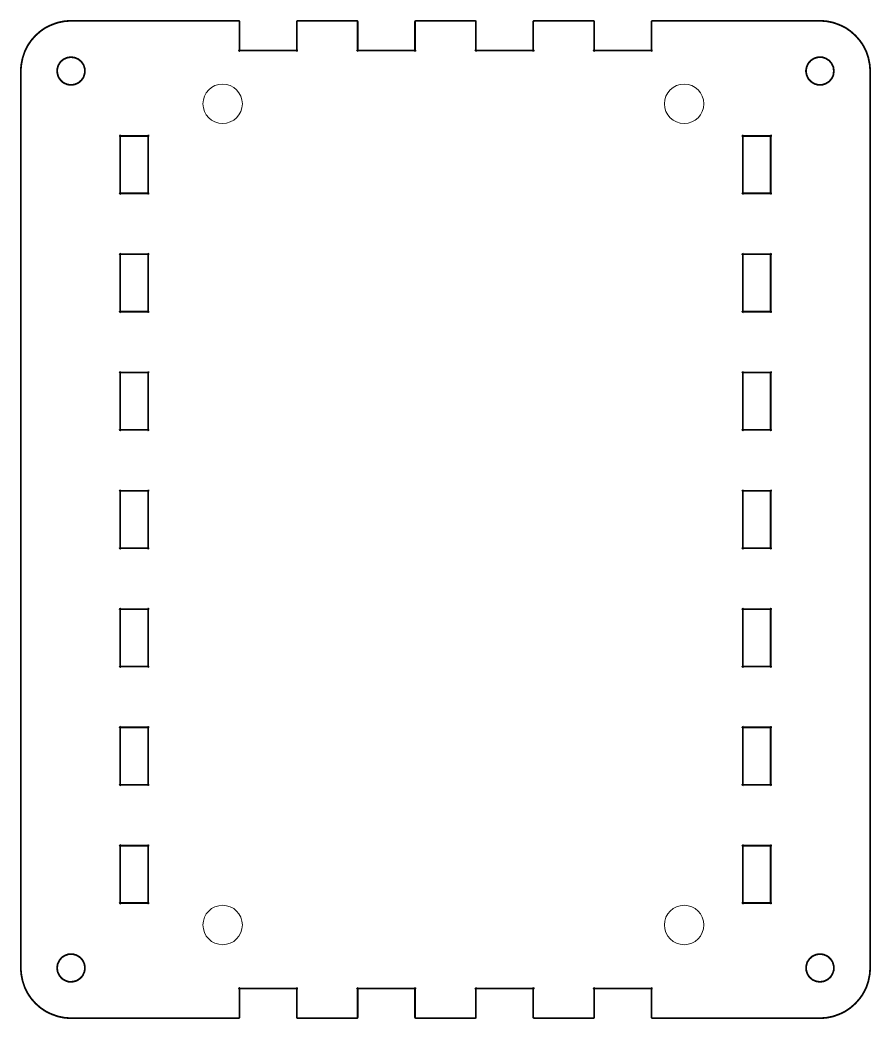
# Model space of a CAD drawing. Header units: millimetres. Extents: x 0 to 610, y 0 to 457.
# Drawn here: x 158 to 244.3, y 134.2 to 235.5 of the extents above; entities that cross this region are included whole.
import ezdxf

# ---------------------------------------------------------------- set-up
doc = ezdxf.new("R2010")
doc.units = ezdxf.units.MM
doc.header["$LTSCALE"] = 0.05
doc.layers.add('CUT', color=1, linetype='Continuous', lineweight=0)

# ---------------------------------------------------------------- blocks, each defined once
blk = doc.blocks.new('*U5')
at = {"layer": 'CUT'}
blk.add_circle((0, 0), 2, dxfattribs=at)
blk = doc.blocks.new('*U6')
at = {"layer": 'CUT', "color": 0, "linetype": 'ByBlock', "lineweight": -2, "transparency": 16777216}
for p in [(0, 83.32), (46.83, 83.32), (0, 0), (46.83, 0)]:
    blk.add_blockref('*U5', p, dxfattribs=at)

msp = doc.modelspace()

# ---------------------------------------------------------------- linework, layer by layer
at = {"layer": 'CUT'}
for points in [[(163.15, 134.26, 0.18, 0.18, 0), (171.15, 134.26, 0.18, 0.18, 0), (180.15, 134.26, 0.18, 0.18, 0), (180.17, 134.26, 0.18, 0.18, 0), (180.22, 134.29, 0.18, 0.18, 0), (180.24, 134.33, 0.18, 0.18, 0), (180.24, 134.35, 0.18, 0.18, 0), (180.24, 137.26, 0.18, 0.18, 0), (180.24, 137.27, 0.18, 0.18, 0), (180.23, 137.3, 0.18, 0.18, 0), (180.21, 137.29, 0.18, 0.18, 0), (180.2, 137.27, 0.18, 0.18, 0), (180.23, 137.26, 0.18, 0.18, 0), (180.24, 137.26, 0.18, 0.18, 0), (186.06, 137.26, 0.18, 0.18, 0), (186.07, 137.26, 0.18, 0.18, 0), (186.1, 137.27, 0.18, 0.18, 0), (186.1, 137.29, 0.18, 0.18, 0), (186.08, 137.3, 0.18, 0.18, 0), (186.06, 137.27, 0.18, 0.18, 0), (186.06, 137.26, 0.18, 0.18, 0), (186.06, 134.35, 0.18, 0.18, 0), (186.06, 134.33, 0.18, 0.18, 0), (186.09, 134.29, 0.18, 0.18, 0), (186.14, 134.26, 0.18, 0.18, 0), (186.15, 134.26, 0.18, 0.18, 0), (192.15, 134.26, 0.18, 0.18, 0), (192.17, 134.26, 0.18, 0.18, 0), (192.22, 134.29, 0.18, 0.18, 0), (192.24, 134.33, 0.18, 0.18, 0), (192.24, 134.35, 0.18, 0.18, 0), (192.24, 137.26, 0.18, 0.18, 0), (192.24, 137.27, 0.18, 0.18, 0), (192.23, 137.3, 0.18, 0.18, 0), (192.21, 137.29, 0.18, 0.18, 0), (192.2, 137.27, 0.18, 0.18, 0), (192.23, 137.26, 0.18, 0.18, 0), (192.24, 137.26, 0.18, 0.18, 0), (198.06, 137.26, 0.18, 0.18, 0), (198.07, 137.26, 0.18, 0.18, 0), (198.1, 137.27, 0.18, 0.18, 0), (198.1, 137.29, 0.18, 0.18, 0), (198.07, 137.3, 0.18, 0.18, 0), (198.06, 137.27, 0.18, 0.18, 0), (198.06, 137.26, 0.18, 0.18, 0), (198.06, 134.35, 0.18, 0.18, 0), (198.06, 134.33, 0.18, 0.18, 0), (198.09, 134.29, 0.18, 0.18, 0), (198.14, 134.26, 0.18, 0.18, 0), (198.15, 134.26, 0.18, 0.18, 0), (204.15, 134.26, 0.18, 0.18, 0), (204.17, 134.26, 0.18, 0.18, 0), (204.22, 134.29, 0.18, 0.18, 0), (204.24, 134.33, 0.18, 0.18, 0), (204.24, 134.35, 0.18, 0.18, 0), (204.24, 137.26, 0.18, 0.18, 0), (204.24, 137.27, 0.18, 0.18, 0), (204.23, 137.3, 0.18, 0.18, 0), (204.21, 137.29, 0.18, 0.18, 0), (204.2, 137.27, 0.18, 0.18, 0), (204.23, 137.26, 0.18, 0.18, 0), (204.24, 137.26, 0.18, 0.18, 0), (210.06, 137.26, 0.18, 0.18, 0), (210.07, 137.26, 0.18, 0.18, 0), (210.1, 137.27, 0.18, 0.18, 0), (210.1, 137.29, 0.18, 0.18, 0), (210.07, 137.3, 0.18, 0.18, 0), (210.06, 137.27, 0.18, 0.18, 0), (210.06, 137.26, 0.18, 0.18, 0), (210.06, 134.35, 0.18, 0.18, 0), (210.06, 134.33, 0.18, 0.18, 0), (210.09, 134.29, 0.18, 0.18, 0), (210.14, 134.26, 0.18, 0.18, 0), (210.15, 134.26, 0.18, 0.18, 0), (216.15, 134.26, 0.18, 0.18, 0), (216.17, 134.26, 0.18, 0.18, 0), (216.22, 134.29, 0.18, 0.18, 0), (216.24, 134.33, 0.18, 0.18, 0), (216.24, 134.35, 0.18, 0.18, 0), (216.24, 137.26, 0.18, 0.18, 0), (216.24, 137.27, 0.18, 0.18, 0), (216.23, 137.3, 0.18, 0.18, 0), (216.21, 137.29, 0.18, 0.18, 0), (216.2, 137.27, 0.18, 0.18, 0), (216.23, 137.26, 0.18, 0.18, 0), (216.24, 137.26, 0.18, 0.18, 0), (222.06, 137.26, 0.18, 0.18, 0), (222.07, 137.26, 0.18, 0.18, 0), (222.1, 137.27, 0.18, 0.18, 0), (222.1, 137.29, 0.18, 0.18, 0), (222.08, 137.3, 0.18, 0.18, 0), (222.06, 137.27, 0.18, 0.18, 0), (222.06, 137.26, 0.18, 0.18, 0), (222.06, 134.35, 0.18, 0.18, 0), (222.06, 134.33, 0.18, 0.18, 0), (222.09, 134.29, 0.18, 0.18, 0), (222.14, 134.26, 0.18, 0.18, 0), (222.15, 134.26, 0.18, 0.18, 0), (231.15, 134.26, 0.18, 0.18, 0), (239.15, 134.26, 0.18, 0.18, 0), (239.32, 134.26, 0.18, 0.18, 0), (239.82, 134.3, 0.18, 0.18, 0), (240.47, 134.43, 0.18, 0.18, 0), (241.1, 134.65, 0.18, 0.18, 0), (241.55, 134.86, 0.18, 0.18, 0), (241.7, 134.94, 0.18, 0.18, 0), (241.84, 135.03, 0.18, 0.18, 0), (242.25, 135.31, 0.18, 0.18, 0), (242.75, 135.75, 0.18, 0.18, 0), (243.19, 136.25, 0.18, 0.18, 0), (243.48, 136.66, 0.18, 0.18, 0), (243.56, 136.81, 0.18, 0.18, 0), (243.64, 136.95, 0.18, 0.18, 0), (243.86, 137.4, 0.18, 0.18, 0), (244.07, 138.03, 0.18, 0.18, 0), (244.2, 138.69, 0.18, 0.18, 0), (244.24, 139.19, 0.18, 0.18, 0), (244.24, 139.35, 0.18, 0.18, 0), (244.24, 230.35, 0.18, 0.18, 0), (244.24, 230.52, 0.18, 0.18, 0), (244.2, 231.02, 0.18, 0.18, 0), (244.07, 231.67, 0.18, 0.18, 0), (243.86, 232.3, 0.18, 0.18, 0), (243.64, 232.75, 0.18, 0.18, 0), (243.56, 232.9, 0.18, 0.18, 0), (243.48, 233.04, 0.18, 0.18, 0), (243.19, 233.45, 0.18, 0.18, 0), (242.75, 233.95, 0.18, 0.18, 0), (242.25, 234.39, 0.18, 0.18, 0), (241.84, 234.68, 0.18, 0.18, 0), (241.7, 234.76, 0.18, 0.18, 0), (241.55, 234.84, 0.18, 0.18, 0), (241.1, 235.05, 0.18, 0.18, 0), (240.47, 235.27, 0.18, 0.18, 0), (239.82, 235.4, 0.18, 0.18, 0), (239.32, 235.44, 0.18, 0.18, 0), (239.15, 235.44, 0.18, 0.18, 0), (231.15, 235.44, 0.18, 0.18, 0), (222.15, 235.44, 0.18, 0.18, 0), (222.14, 235.44, 0.18, 0.18, 0), (222.09, 235.41, 0.18, 0.18, 0), (222.06, 235.37, 0.18, 0.18, 0), (222.06, 235.35, 0.18, 0.18, 0), (222.06, 232.44, 0.18, 0.18, 0), (222.06, 232.43, 0.18, 0.18, 0), (222.08, 232.4, 0.18, 0.18, 0), (222.1, 232.41, 0.18, 0.18, 0), (222.1, 232.43, 0.18, 0.18, 0), (222.07, 232.44, 0.18, 0.18, 0), (222.06, 232.44, 0.18, 0.18, 0), (216.24, 232.44, 0.18, 0.18, 0), (216.23, 232.44, 0.18, 0.18, 0), (216.2, 232.43, 0.18, 0.18, 0), (216.21, 232.41, 0.18, 0.18, 0), (216.23, 232.4, 0.18, 0.18, 0), (216.24, 232.43, 0.18, 0.18, 0), (216.24, 232.44, 0.18, 0.18, 0), (216.24, 235.35, 0.18, 0.18, 0), (216.24, 235.37, 0.18, 0.18, 0), (216.22, 235.41, 0.18, 0.18, 0), (216.17, 235.44, 0.18, 0.18, 0), (216.15, 235.44, 0.18, 0.18, 0), (210.15, 235.44, 0.18, 0.18, 0), (210.14, 235.44, 0.18, 0.18, 0), (210.09, 235.41, 0.18, 0.18, 0), (210.06, 235.37, 0.18, 0.18, 0), (210.06, 235.35, 0.18, 0.18, 0), (210.06, 232.44, 0.18, 0.18, 0), (210.06, 232.43, 0.18, 0.18, 0), (210.07, 232.4, 0.18, 0.18, 0), (210.1, 232.41, 0.18, 0.18, 0), (210.1, 232.43, 0.18, 0.18, 0), (210.07, 232.44, 0.18, 0.18, 0), (210.06, 232.44, 0.18, 0.18, 0), (204.24, 232.44, 0.18, 0.18, 0), (204.23, 232.44, 0.18, 0.18, 0), (204.2, 232.43, 0.18, 0.18, 0), (204.21, 232.41, 0.18, 0.18, 0), (204.23, 232.4, 0.18, 0.18, 0), (204.24, 232.43, 0.18, 0.18, 0), (204.24, 232.44, 0.18, 0.18, 0), (204.24, 235.35, 0.18, 0.18, 0), (204.24, 235.37, 0.18, 0.18, 0), (204.22, 235.41, 0.18, 0.18, 0), (204.17, 235.44, 0.18, 0.18, 0), (204.15, 235.44, 0.18, 0.18, 0), (198.15, 235.44, 0.18, 0.18, 0), (198.14, 235.44, 0.18, 0.18, 0), (198.09, 235.41, 0.18, 0.18, 0), (198.06, 235.37, 0.18, 0.18, 0), (198.06, 235.35, 0.18, 0.18, 0), (198.06, 232.44, 0.18, 0.18, 0), (198.06, 232.43, 0.18, 0.18, 0), (198.07, 232.4, 0.18, 0.18, 0), (198.1, 232.41, 0.18, 0.18, 0), (198.1, 232.43, 0.18, 0.18, 0), (198.07, 232.44, 0.18, 0.18, 0), (198.06, 232.44, 0.18, 0.18, 0), (192.24, 232.44, 0.18, 0.18, 0), (192.23, 232.44, 0.18, 0.18, 0), (192.2, 232.43, 0.18, 0.18, 0), (192.21, 232.41, 0.18, 0.18, 0), (192.23, 232.4, 0.18, 0.18, 0), (192.24, 232.43, 0.18, 0.18, 0), (192.24, 232.44, 0.18, 0.18, 0), (192.24, 235.35, 0.18, 0.18, 0), (192.24, 235.37, 0.18, 0.18, 0), (192.22, 235.41, 0.18, 0.18, 0), (192.17, 235.44, 0.18, 0.18, 0), (192.15, 235.44, 0.18, 0.18, 0), (186.15, 235.44, 0.18, 0.18, 0), (186.14, 235.44, 0.18, 0.18, 0), (186.09, 235.41, 0.18, 0.18, 0), (186.06, 235.37, 0.18, 0.18, 0), (186.06, 235.35, 0.18, 0.18, 0), (186.06, 232.44, 0.18, 0.18, 0), (186.06, 232.43, 0.18, 0.18, 0), (186.08, 232.4, 0.18, 0.18, 0), (186.1, 232.41, 0.18, 0.18, 0), (186.1, 232.43, 0.18, 0.18, 0), (186.07, 232.44, 0.18, 0.18, 0), (186.06, 232.44, 0.18, 0.18, 0), (180.24, 232.44, 0.18, 0.18, 0), (180.23, 232.44, 0.18, 0.18, 0), (180.2, 232.43, 0.18, 0.18, 0), (180.21, 232.41, 0.18, 0.18, 0), (180.23, 232.4, 0.18, 0.18, 0), (180.24, 232.43, 0.18, 0.18, 0), (180.24, 232.44, 0.18, 0.18, 0), (180.24, 235.35, 0.18, 0.18, 0), (180.24, 235.37, 0.18, 0.18, 0), (180.22, 235.41, 0.18, 0.18, 0), (180.17, 235.44, 0.18, 0.18, 0), (180.15, 235.44, 0.18, 0.18, 0), (171.15, 235.44, 0.18, 0.18, 0), (163.15, 235.44, 0.18, 0.18, 0), (162.99, 235.44, 0.18, 0.18, 0), (162.49, 235.4, 0.18, 0.18, 0), (161.83, 235.27, 0.18, 0.18, 0), (161.21, 235.05, 0.18, 0.18, 0), (160.75, 234.84, 0.18, 0.18, 0), (160.61, 234.76, 0.18, 0.18, 0), (160.46, 234.68, 0.18, 0.18, 0), (160.05, 234.39, 0.18, 0.18, 0), (159.55, 233.95, 0.18, 0.18, 0), (159.11, 233.45, 0.18, 0.18, 0), (158.83, 233.04, 0.18, 0.18, 0), (158.74, 232.9, 0.18, 0.18, 0), (158.66, 232.75, 0.18, 0.18, 0), (158.45, 232.3, 0.18, 0.18, 0), (158.24, 231.67, 0.18, 0.18, 0), (158.11, 231.02, 0.18, 0.18, 0), (158.06, 230.52, 0.18, 0.18, 0), (158.06, 230.35, 0.18, 0.18, 0), (158.06, 139.35, 0.18, 0.18, 0), (158.06, 139.19, 0.18, 0.18, 0), (158.11, 138.69, 0.18, 0.18, 0), (158.24, 138.03, 0.18, 0.18, 0), (158.45, 137.4, 0.18, 0.18, 0), (158.66, 136.95, 0.18, 0.18, 0), (158.74, 136.81, 0.18, 0.18, 0), (158.83, 136.66, 0.18, 0.18, 0), (159.11, 136.25, 0.18, 0.18, 0), (159.55, 135.75, 0.18, 0.18, 0), (160.05, 135.31, 0.18, 0.18, 0), (160.46, 135.03, 0.18, 0.18, 0), (160.61, 134.94, 0.18, 0.18, 0), (160.75, 134.86, 0.18, 0.18, 0), (161.21, 134.65, 0.18, 0.18, 0), (161.83, 134.43, 0.18, 0.18, 0), (162.49, 134.3, 0.18, 0.18, 0), (162.99, 134.26, 0.18, 0.18, 0), (163.15, 134.26, 0.18, 0.18, 0)], [(163.15, 228.94, 0.18, 0.18, 0), (163.05, 228.94, 0.18, 0.18, 0), (162.75, 229, 0.18, 0.18, 0), (162.45, 229.13, 0.18, 0.18, 0), (162.39, 229.16, 0.18, 0.18, 0), (162.33, 229.2, 0.18, 0.18, 0), (162.09, 229.43, 0.18, 0.18, 0), (161.9, 229.7, 0.18, 0.18, 0), (161.87, 229.77, 0.18, 0.18, 0), (161.84, 229.83, 0.18, 0.18, 0), (161.76, 230.15, 0.18, 0.18, 0), (161.75, 230.48, 0.18, 0.18, 0), (161.76, 230.55, 0.18, 0.18, 0), (161.77, 230.62, 0.18, 0.18, 0), (161.87, 230.94, 0.18, 0.18, 0), (162.04, 231.22, 0.18, 0.18, 0), (162.09, 231.27, 0.18, 0.18, 0), (162.13, 231.33, 0.18, 0.18, 0), (162.39, 231.54, 0.18, 0.18, 0), (162.69, 231.68, 0.18, 0.18, 0), (162.76, 231.7, 0.18, 0.18, 0), (162.82, 231.72, 0.18, 0.18, 0), (163.15, 231.76, 0.18, 0.18, 0), (163.48, 231.72, 0.18, 0.18, 0), (163.55, 231.7, 0.18, 0.18, 0), (163.62, 231.68, 0.18, 0.18, 0), (163.91, 231.54, 0.18, 0.18, 0), (164.17, 231.33, 0.18, 0.18, 0), (164.22, 231.27, 0.18, 0.18, 0), (164.26, 231.22, 0.18, 0.18, 0), (164.44, 230.94, 0.18, 0.18, 0), (164.54, 230.62, 0.18, 0.18, 0), (164.55, 230.55, 0.18, 0.18, 0), (164.56, 230.48, 0.18, 0.18, 0), (164.55, 230.15, 0.18, 0.18, 0), (164.46, 229.83, 0.18, 0.18, 0), (164.44, 229.77, 0.18, 0.18, 0), (164.41, 229.7, 0.18, 0.18, 0), (164.22, 229.43, 0.18, 0.18, 0), (163.97, 229.2, 0.18, 0.18, 0), (163.92, 229.16, 0.18, 0.18, 0), (163.86, 229.13, 0.18, 0.18, 0), (163.55, 229, 0.18, 0.18, 0), (163.25, 228.94, 0.18, 0.18, 0), (163.15, 228.94, 0.18, 0.18, 0)], [(237.74, 230.35, 0.18, 0.18, 0), (237.74, 230.45, 0.18, 0.18, 0), (237.8, 230.75, 0.18, 0.18, 0), (237.93, 231.06, 0.18, 0.18, 0), (237.97, 231.11, 0.18, 0.18, 0), (238, 231.17, 0.18, 0.18, 0), (238.23, 231.42, 0.18, 0.18, 0), (238.5, 231.6, 0.18, 0.18, 0), (238.57, 231.63, 0.18, 0.18, 0), (238.63, 231.66, 0.18, 0.18, 0), (238.95, 231.75, 0.18, 0.18, 0), (239.29, 231.76, 0.18, 0.18, 0), (239.35, 231.75, 0.18, 0.18, 0), (239.42, 231.74, 0.18, 0.18, 0), (239.74, 231.63, 0.18, 0.18, 0), (240.02, 231.46, 0.18, 0.18, 0), (240.08, 231.42, 0.18, 0.18, 0), (240.13, 231.37, 0.18, 0.18, 0), (240.34, 231.11, 0.18, 0.18, 0), (240.49, 230.81, 0.18, 0.18, 0), (240.51, 230.75, 0.18, 0.18, 0), (240.52, 230.68, 0.18, 0.18, 0), (240.56, 230.35, 0.18, 0.18, 0), (240.52, 230.02, 0.18, 0.18, 0), (240.51, 229.95, 0.18, 0.18, 0), (240.49, 229.89, 0.18, 0.18, 0), (240.34, 229.59, 0.18, 0.18, 0), (240.13, 229.33, 0.18, 0.18, 0), (240.08, 229.28, 0.18, 0.18, 0), (240.02, 229.24, 0.18, 0.18, 0), (239.74, 229.07, 0.18, 0.18, 0), (239.42, 228.96, 0.18, 0.18, 0), (239.35, 228.95, 0.18, 0.18, 0), (239.29, 228.95, 0.18, 0.18, 0), (238.95, 228.95, 0.18, 0.18, 0), (238.63, 229.04, 0.18, 0.18, 0), (238.57, 229.07, 0.18, 0.18, 0), (238.5, 229.1, 0.18, 0.18, 0), (238.23, 229.29, 0.18, 0.18, 0), (238, 229.53, 0.18, 0.18, 0), (237.97, 229.59, 0.18, 0.18, 0), (237.93, 229.65, 0.18, 0.18, 0), (237.8, 229.95, 0.18, 0.18, 0), (237.74, 230.25, 0.18, 0.18, 0), (237.74, 230.35, 0.18, 0.18, 0)], [(168.15, 220.85, 0.18, 0.18, 0), (168.15, 223.76, 0.18, 0.18, 0), (168.15, 223.77, 0.18, 0.18, 0), (168.14, 223.8, 0.18, 0.18, 0), (168.12, 223.8, 0.18, 0.18, 0), (168.11, 223.77, 0.18, 0.18, 0), (168.14, 223.76, 0.18, 0.18, 0), (168.15, 223.76, 0.18, 0.18, 0), (170.97, 223.76, 0.18, 0.18, 0), (170.98, 223.76, 0.18, 0.18, 0), (171.01, 223.77, 0.18, 0.18, 0), (171.01, 223.8, 0.18, 0.18, 0), (170.99, 223.8, 0.18, 0.18, 0), (170.97, 223.77, 0.18, 0.18, 0), (170.97, 223.76, 0.18, 0.18, 0), (170.97, 217.94, 0.18, 0.18, 0), (170.97, 217.93, 0.18, 0.18, 0), (170.99, 217.9, 0.18, 0.18, 0), (171.01, 217.91, 0.18, 0.18, 0), (171.01, 217.93, 0.18, 0.18, 0), (170.98, 217.94, 0.18, 0.18, 0), (170.97, 217.94, 0.18, 0.18, 0), (168.15, 217.94, 0.18, 0.18, 0), (168.14, 217.94, 0.18, 0.18, 0), (168.11, 217.93, 0.18, 0.18, 0), (168.12, 217.91, 0.18, 0.18, 0), (168.14, 217.9, 0.18, 0.18, 0), (168.15, 217.93, 0.18, 0.18, 0), (168.15, 217.94, 0.18, 0.18, 0), (168.15, 220.85, 0.18, 0.18, 0)], [(234.15, 220.85, 0.18, 0.18, 0), (234.15, 217.94, 0.18, 0.18, 0), (234.15, 217.93, 0.18, 0.18, 0), (234.17, 217.9, 0.18, 0.18, 0), (234.19, 217.91, 0.18, 0.18, 0), (234.19, 217.93, 0.18, 0.18, 0), (234.16, 217.94, 0.18, 0.18, 0), (234.15, 217.94, 0.18, 0.18, 0), (231.33, 217.94, 0.18, 0.18, 0), (231.32, 217.94, 0.18, 0.18, 0), (231.29, 217.93, 0.18, 0.18, 0), (231.3, 217.91, 0.18, 0.18, 0), (231.32, 217.9, 0.18, 0.18, 0), (231.33, 217.93, 0.18, 0.18, 0), (231.33, 217.94, 0.18, 0.18, 0), (231.33, 223.76, 0.18, 0.18, 0), (231.33, 223.77, 0.18, 0.18, 0), (231.32, 223.8, 0.18, 0.18, 0), (231.3, 223.8, 0.18, 0.18, 0), (231.29, 223.77, 0.18, 0.18, 0), (231.32, 223.76, 0.18, 0.18, 0), (231.33, 223.76, 0.18, 0.18, 0), (234.15, 223.76, 0.18, 0.18, 0), (234.16, 223.76, 0.18, 0.18, 0), (234.19, 223.77, 0.18, 0.18, 0), (234.19, 223.8, 0.18, 0.18, 0), (234.17, 223.8, 0.18, 0.18, 0), (234.15, 223.77, 0.18, 0.18, 0), (234.15, 223.76, 0.18, 0.18, 0), (234.15, 220.85, 0.18, 0.18, 0)], [(168.15, 208.85, 0.18, 0.18, 0), (168.15, 211.76, 0.18, 0.18, 0), (168.15, 211.77, 0.18, 0.18, 0), (168.14, 211.8, 0.18, 0.18, 0), (168.12, 211.79, 0.18, 0.18, 0), (168.11, 211.77, 0.18, 0.18, 0), (168.14, 211.76, 0.18, 0.18, 0), (168.15, 211.76, 0.18, 0.18, 0), (170.97, 211.76, 0.18, 0.18, 0), (170.98, 211.76, 0.18, 0.18, 0), (171.01, 211.77, 0.18, 0.18, 0), (171.01, 211.79, 0.18, 0.18, 0), (170.99, 211.8, 0.18, 0.18, 0), (170.97, 211.77, 0.18, 0.18, 0), (170.97, 211.76, 0.18, 0.18, 0), (170.97, 205.94, 0.18, 0.18, 0), (170.97, 205.93, 0.18, 0.18, 0), (170.99, 205.9, 0.18, 0.18, 0), (171.01, 205.91, 0.18, 0.18, 0), (171.01, 205.93, 0.18, 0.18, 0), (170.98, 205.94, 0.18, 0.18, 0), (170.97, 205.94, 0.18, 0.18, 0), (168.15, 205.94, 0.18, 0.18, 0), (168.14, 205.94, 0.18, 0.18, 0), (168.11, 205.93, 0.18, 0.18, 0), (168.12, 205.91, 0.18, 0.18, 0), (168.14, 205.9, 0.18, 0.18, 0), (168.15, 205.93, 0.18, 0.18, 0), (168.15, 205.94, 0.18, 0.18, 0), (168.15, 208.85, 0.18, 0.18, 0)], [(234.15, 208.85, 0.18, 0.18, 0), (234.15, 205.94, 0.18, 0.18, 0), (234.15, 205.93, 0.18, 0.18, 0), (234.17, 205.9, 0.18, 0.18, 0), (234.19, 205.91, 0.18, 0.18, 0), (234.19, 205.93, 0.18, 0.18, 0), (234.16, 205.94, 0.18, 0.18, 0), (234.15, 205.94, 0.18, 0.18, 0), (231.33, 205.94, 0.18, 0.18, 0), (231.32, 205.94, 0.18, 0.18, 0), (231.29, 205.93, 0.18, 0.18, 0), (231.3, 205.91, 0.18, 0.18, 0), (231.32, 205.9, 0.18, 0.18, 0), (231.33, 205.93, 0.18, 0.18, 0), (231.33, 205.94, 0.18, 0.18, 0), (231.33, 211.76, 0.18, 0.18, 0), (231.33, 211.77, 0.18, 0.18, 0), (231.32, 211.8, 0.18, 0.18, 0), (231.3, 211.79, 0.18, 0.18, 0), (231.29, 211.77, 0.18, 0.18, 0), (231.32, 211.76, 0.18, 0.18, 0), (231.33, 211.76, 0.18, 0.18, 0), (234.15, 211.76, 0.18, 0.18, 0), (234.16, 211.76, 0.18, 0.18, 0), (234.19, 211.77, 0.18, 0.18, 0), (234.19, 211.79, 0.18, 0.18, 0), (234.17, 211.8, 0.18, 0.18, 0), (234.15, 211.77, 0.18, 0.18, 0), (234.15, 211.76, 0.18, 0.18, 0), (234.15, 208.85, 0.18, 0.18, 0)], [(168.15, 196.85, 0.18, 0.18, 0), (168.15, 199.76, 0.18, 0.18, 0), (168.15, 199.77, 0.18, 0.18, 0), (168.14, 199.8, 0.18, 0.18, 0), (168.12, 199.8, 0.18, 0.18, 0), (168.11, 199.78, 0.18, 0.18, 0), (168.14, 199.76, 0.18, 0.18, 0), (168.15, 199.76, 0.18, 0.18, 0), (170.97, 199.76, 0.18, 0.18, 0), (170.98, 199.76, 0.18, 0.18, 0), (171.01, 199.78, 0.18, 0.18, 0), (171.01, 199.8, 0.18, 0.18, 0), (170.99, 199.8, 0.18, 0.18, 0), (170.97, 199.77, 0.18, 0.18, 0), (170.97, 199.76, 0.18, 0.18, 0), (170.97, 193.94, 0.18, 0.18, 0), (170.97, 193.93, 0.18, 0.18, 0), (170.99, 193.9, 0.18, 0.18, 0), (171.01, 193.91, 0.18, 0.18, 0), (171.01, 193.93, 0.18, 0.18, 0), (170.98, 193.94, 0.18, 0.18, 0), (170.97, 193.94, 0.18, 0.18, 0), (168.15, 193.94, 0.18, 0.18, 0), (168.14, 193.94, 0.18, 0.18, 0), (168.11, 193.93, 0.18, 0.18, 0), (168.12, 193.91, 0.18, 0.18, 0), (168.14, 193.9, 0.18, 0.18, 0), (168.15, 193.93, 0.18, 0.18, 0), (168.15, 193.94, 0.18, 0.18, 0), (168.15, 196.85, 0.18, 0.18, 0)], [(234.15, 196.85, 0.18, 0.18, 0), (234.15, 193.94, 0.18, 0.18, 0), (234.15, 193.93, 0.18, 0.18, 0), (234.17, 193.9, 0.18, 0.18, 0), (234.19, 193.91, 0.18, 0.18, 0), (234.19, 193.93, 0.18, 0.18, 0), (234.16, 193.94, 0.18, 0.18, 0), (234.15, 193.94, 0.18, 0.18, 0), (231.33, 193.94, 0.18, 0.18, 0), (231.32, 193.94, 0.18, 0.18, 0), (231.29, 193.93, 0.18, 0.18, 0), (231.3, 193.91, 0.18, 0.18, 0), (231.32, 193.9, 0.18, 0.18, 0), (231.33, 193.93, 0.18, 0.18, 0), (231.33, 193.94, 0.18, 0.18, 0), (231.33, 199.76, 0.18, 0.18, 0), (231.33, 199.77, 0.18, 0.18, 0), (231.32, 199.8, 0.18, 0.18, 0), (231.3, 199.8, 0.18, 0.18, 0), (231.29, 199.78, 0.18, 0.18, 0), (231.32, 199.76, 0.18, 0.18, 0), (231.33, 199.76, 0.18, 0.18, 0), (234.15, 199.76, 0.18, 0.18, 0), (234.16, 199.76, 0.18, 0.18, 0), (234.19, 199.78, 0.18, 0.18, 0), (234.19, 199.8, 0.18, 0.18, 0), (234.17, 199.8, 0.18, 0.18, 0), (234.15, 199.77, 0.18, 0.18, 0), (234.15, 199.76, 0.18, 0.18, 0), (234.15, 196.85, 0.18, 0.18, 0)], [(168.15, 184.85, 0.18, 0.18, 0), (168.15, 187.76, 0.18, 0.18, 0), (168.15, 187.77, 0.18, 0.18, 0), (168.14, 187.8, 0.18, 0.18, 0), (168.12, 187.8, 0.18, 0.18, 0), (168.11, 187.78, 0.18, 0.18, 0), (168.14, 187.76, 0.18, 0.18, 0), (168.15, 187.76, 0.18, 0.18, 0), (170.97, 187.76, 0.18, 0.18, 0), (170.98, 187.76, 0.18, 0.18, 0), (171.01, 187.78, 0.18, 0.18, 0), (171.01, 187.8, 0.18, 0.18, 0), (170.99, 187.8, 0.18, 0.18, 0), (170.97, 187.77, 0.18, 0.18, 0), (170.97, 187.76, 0.18, 0.18, 0), (170.97, 181.94, 0.18, 0.18, 0), (170.97, 181.93, 0.18, 0.18, 0), (170.99, 181.9, 0.18, 0.18, 0), (171.01, 181.91, 0.18, 0.18, 0), (171.01, 181.93, 0.18, 0.18, 0), (170.98, 181.94, 0.18, 0.18, 0), (170.97, 181.94, 0.18, 0.18, 0), (168.15, 181.94, 0.18, 0.18, 0), (168.14, 181.94, 0.18, 0.18, 0), (168.11, 181.93, 0.18, 0.18, 0), (168.12, 181.91, 0.18, 0.18, 0), (168.14, 181.9, 0.18, 0.18, 0), (168.15, 181.93, 0.18, 0.18, 0), (168.15, 181.94, 0.18, 0.18, 0), (168.15, 184.85, 0.18, 0.18, 0)], [(234.15, 184.85, 0.18, 0.18, 0), (234.15, 181.94, 0.18, 0.18, 0), (234.15, 181.93, 0.18, 0.18, 0), (234.17, 181.9, 0.18, 0.18, 0), (234.19, 181.91, 0.18, 0.18, 0), (234.19, 181.93, 0.18, 0.18, 0), (234.16, 181.94, 0.18, 0.18, 0), (234.15, 181.94, 0.18, 0.18, 0), (231.33, 181.94, 0.18, 0.18, 0), (231.32, 181.94, 0.18, 0.18, 0), (231.29, 181.93, 0.18, 0.18, 0), (231.3, 181.91, 0.18, 0.18, 0), (231.32, 181.9, 0.18, 0.18, 0), (231.33, 181.93, 0.18, 0.18, 0), (231.33, 181.94, 0.18, 0.18, 0), (231.33, 187.76, 0.18, 0.18, 0), (231.33, 187.77, 0.18, 0.18, 0), (231.32, 187.8, 0.18, 0.18, 0), (231.3, 187.8, 0.18, 0.18, 0), (231.29, 187.78, 0.18, 0.18, 0), (231.32, 187.76, 0.18, 0.18, 0), (231.33, 187.76, 0.18, 0.18, 0), (234.15, 187.76, 0.18, 0.18, 0), (234.16, 187.76, 0.18, 0.18, 0), (234.19, 187.78, 0.18, 0.18, 0), (234.19, 187.8, 0.18, 0.18, 0), (234.17, 187.8, 0.18, 0.18, 0), (234.15, 187.77, 0.18, 0.18, 0), (234.15, 187.76, 0.18, 0.18, 0), (234.15, 184.85, 0.18, 0.18, 0)], [(168.15, 172.85, 0.18, 0.18, 0), (168.15, 175.76, 0.18, 0.18, 0), (168.15, 175.77, 0.18, 0.18, 0), (168.14, 175.8, 0.18, 0.18, 0), (168.12, 175.79, 0.18, 0.18, 0), (168.11, 175.77, 0.18, 0.18, 0), (168.14, 175.76, 0.18, 0.18, 0), (168.15, 175.76, 0.18, 0.18, 0), (170.97, 175.76, 0.18, 0.18, 0), (170.98, 175.76, 0.18, 0.18, 0), (171.01, 175.77, 0.18, 0.18, 0), (171.01, 175.79, 0.18, 0.18, 0), (170.99, 175.8, 0.18, 0.18, 0), (170.97, 175.77, 0.18, 0.18, 0), (170.97, 175.76, 0.18, 0.18, 0), (170.97, 169.94, 0.18, 0.18, 0), (170.97, 169.93, 0.18, 0.18, 0), (170.99, 169.9, 0.18, 0.18, 0), (171.01, 169.91, 0.18, 0.18, 0), (171.01, 169.93, 0.18, 0.18, 0), (170.98, 169.94, 0.18, 0.18, 0), (170.97, 169.94, 0.18, 0.18, 0), (168.15, 169.94, 0.18, 0.18, 0), (168.14, 169.94, 0.18, 0.18, 0), (168.11, 169.93, 0.18, 0.18, 0), (168.12, 169.91, 0.18, 0.18, 0), (168.14, 169.9, 0.18, 0.18, 0), (168.15, 169.93, 0.18, 0.18, 0), (168.15, 169.94, 0.18, 0.18, 0), (168.15, 172.85, 0.18, 0.18, 0)], [(234.15, 172.85, 0.18, 0.18, 0), (234.15, 169.94, 0.18, 0.18, 0), (234.15, 169.93, 0.18, 0.18, 0), (234.17, 169.9, 0.18, 0.18, 0), (234.19, 169.91, 0.18, 0.18, 0), (234.19, 169.93, 0.18, 0.18, 0), (234.16, 169.94, 0.18, 0.18, 0), (234.15, 169.94, 0.18, 0.18, 0), (231.33, 169.94, 0.18, 0.18, 0), (231.32, 169.94, 0.18, 0.18, 0), (231.29, 169.93, 0.18, 0.18, 0), (231.3, 169.91, 0.18, 0.18, 0), (231.32, 169.9, 0.18, 0.18, 0), (231.33, 169.93, 0.18, 0.18, 0), (231.33, 169.94, 0.18, 0.18, 0), (231.33, 175.76, 0.18, 0.18, 0), (231.33, 175.77, 0.18, 0.18, 0), (231.32, 175.8, 0.18, 0.18, 0), (231.3, 175.79, 0.18, 0.18, 0), (231.29, 175.77, 0.18, 0.18, 0), (231.32, 175.76, 0.18, 0.18, 0), (231.33, 175.76, 0.18, 0.18, 0), (234.15, 175.76, 0.18, 0.18, 0), (234.16, 175.76, 0.18, 0.18, 0), (234.19, 175.77, 0.18, 0.18, 0), (234.19, 175.79, 0.18, 0.18, 0), (234.17, 175.8, 0.18, 0.18, 0), (234.15, 175.77, 0.18, 0.18, 0), (234.15, 175.76, 0.18, 0.18, 0), (234.15, 172.85, 0.18, 0.18, 0)], [(168.15, 160.85, 0.18, 0.18, 0), (168.15, 163.76, 0.18, 0.18, 0), (168.15, 163.77, 0.18, 0.18, 0), (168.14, 163.8, 0.18, 0.18, 0), (168.12, 163.79, 0.18, 0.18, 0), (168.11, 163.77, 0.18, 0.18, 0), (168.14, 163.76, 0.18, 0.18, 0), (168.15, 163.76, 0.18, 0.18, 0), (170.97, 163.76, 0.18, 0.18, 0), (170.98, 163.76, 0.18, 0.18, 0), (171.01, 163.77, 0.18, 0.18, 0), (171.01, 163.79, 0.18, 0.18, 0), (170.99, 163.8, 0.18, 0.18, 0), (170.97, 163.77, 0.18, 0.18, 0), (170.97, 163.76, 0.18, 0.18, 0), (170.97, 157.94, 0.18, 0.18, 0), (170.97, 157.93, 0.18, 0.18, 0), (170.99, 157.9, 0.18, 0.18, 0), (171.01, 157.91, 0.18, 0.18, 0), (171.01, 157.93, 0.18, 0.18, 0), (170.98, 157.94, 0.18, 0.18, 0), (170.97, 157.94, 0.18, 0.18, 0), (168.15, 157.94, 0.18, 0.18, 0), (168.14, 157.94, 0.18, 0.18, 0), (168.11, 157.93, 0.18, 0.18, 0), (168.12, 157.91, 0.18, 0.18, 0), (168.14, 157.9, 0.18, 0.18, 0), (168.15, 157.93, 0.18, 0.18, 0), (168.15, 157.94, 0.18, 0.18, 0), (168.15, 160.85, 0.18, 0.18, 0)], [(234.15, 160.85, 0.18, 0.18, 0), (234.15, 157.94, 0.18, 0.18, 0), (234.15, 157.93, 0.18, 0.18, 0), (234.17, 157.9, 0.18, 0.18, 0), (234.19, 157.91, 0.18, 0.18, 0), (234.19, 157.93, 0.18, 0.18, 0), (234.16, 157.94, 0.18, 0.18, 0), (234.15, 157.94, 0.18, 0.18, 0), (231.33, 157.94, 0.18, 0.18, 0), (231.32, 157.94, 0.18, 0.18, 0), (231.29, 157.93, 0.18, 0.18, 0), (231.3, 157.91, 0.18, 0.18, 0), (231.32, 157.9, 0.18, 0.18, 0), (231.33, 157.93, 0.18, 0.18, 0), (231.33, 157.94, 0.18, 0.18, 0), (231.33, 163.76, 0.18, 0.18, 0), (231.33, 163.77, 0.18, 0.18, 0), (231.32, 163.8, 0.18, 0.18, 0), (231.3, 163.79, 0.18, 0.18, 0), (231.29, 163.77, 0.18, 0.18, 0), (231.32, 163.76, 0.18, 0.18, 0), (231.33, 163.76, 0.18, 0.18, 0), (234.15, 163.76, 0.18, 0.18, 0), (234.16, 163.76, 0.18, 0.18, 0), (234.19, 163.77, 0.18, 0.18, 0), (234.19, 163.79, 0.18, 0.18, 0), (234.17, 163.8, 0.18, 0.18, 0), (234.15, 163.77, 0.18, 0.18, 0), (234.15, 163.76, 0.18, 0.18, 0), (234.15, 160.85, 0.18, 0.18, 0)], [(168.15, 148.85, 0.18, 0.18, 0), (168.15, 151.76, 0.18, 0.18, 0), (168.15, 151.77, 0.18, 0.18, 0), (168.14, 151.8, 0.18, 0.18, 0), (168.12, 151.79, 0.18, 0.18, 0), (168.11, 151.77, 0.18, 0.18, 0), (168.14, 151.76, 0.18, 0.18, 0), (168.15, 151.76, 0.18, 0.18, 0), (170.97, 151.76, 0.18, 0.18, 0), (170.98, 151.76, 0.18, 0.18, 0), (171.01, 151.77, 0.18, 0.18, 0), (171.01, 151.79, 0.18, 0.18, 0), (170.99, 151.8, 0.18, 0.18, 0), (170.97, 151.77, 0.18, 0.18, 0), (170.97, 151.76, 0.18, 0.18, 0), (170.97, 145.94, 0.18, 0.18, 0), (170.97, 145.93, 0.18, 0.18, 0), (170.99, 145.9, 0.18, 0.18, 0), (171.01, 145.91, 0.18, 0.18, 0), (171.01, 145.93, 0.18, 0.18, 0), (170.98, 145.94, 0.18, 0.18, 0), (170.97, 145.94, 0.18, 0.18, 0), (168.15, 145.94, 0.18, 0.18, 0), (168.14, 145.94, 0.18, 0.18, 0), (168.11, 145.93, 0.18, 0.18, 0), (168.12, 145.91, 0.18, 0.18, 0), (168.14, 145.9, 0.18, 0.18, 0), (168.15, 145.93, 0.18, 0.18, 0), (168.15, 145.94, 0.18, 0.18, 0), (168.15, 148.85, 0.18, 0.18, 0)], [(234.15, 148.85, 0.18, 0.18, 0), (234.15, 145.94, 0.18, 0.18, 0), (234.15, 145.93, 0.18, 0.18, 0), (234.17, 145.9, 0.18, 0.18, 0), (234.19, 145.91, 0.18, 0.18, 0), (234.19, 145.93, 0.18, 0.18, 0), (234.16, 145.94, 0.18, 0.18, 0), (234.15, 145.94, 0.18, 0.18, 0), (231.33, 145.94, 0.18, 0.18, 0), (231.32, 145.94, 0.18, 0.18, 0), (231.29, 145.93, 0.18, 0.18, 0), (231.3, 145.91, 0.18, 0.18, 0), (231.32, 145.9, 0.18, 0.18, 0), (231.33, 145.93, 0.18, 0.18, 0), (231.33, 145.94, 0.18, 0.18, 0), (231.33, 151.76, 0.18, 0.18, 0), (231.33, 151.77, 0.18, 0.18, 0), (231.32, 151.8, 0.18, 0.18, 0), (231.3, 151.79, 0.18, 0.18, 0), (231.29, 151.77, 0.18, 0.18, 0), (231.32, 151.76, 0.18, 0.18, 0), (231.33, 151.76, 0.18, 0.18, 0), (234.15, 151.76, 0.18, 0.18, 0), (234.16, 151.76, 0.18, 0.18, 0), (234.19, 151.77, 0.18, 0.18, 0), (234.19, 151.79, 0.18, 0.18, 0), (234.17, 151.8, 0.18, 0.18, 0), (234.15, 151.77, 0.18, 0.18, 0), (234.15, 151.76, 0.18, 0.18, 0), (234.15, 148.85, 0.18, 0.18, 0)], [(164.56, 139.35, 0.18, 0.18, 0), (164.56, 139.25, 0.18, 0.18, 0), (164.51, 138.95, 0.18, 0.18, 0), (164.37, 138.65, 0.18, 0.18, 0), (164.34, 138.59, 0.18, 0.18, 0), (164.3, 138.53, 0.18, 0.18, 0), (164.08, 138.29, 0.18, 0.18, 0), (163.8, 138.1, 0.18, 0.18, 0), (163.74, 138.07, 0.18, 0.18, 0), (163.68, 138.04, 0.18, 0.18, 0), (163.35, 137.96, 0.18, 0.18, 0), (163.02, 137.94, 0.18, 0.18, 0), (162.95, 137.95, 0.18, 0.18, 0), (162.88, 137.96, 0.18, 0.18, 0), (162.57, 138.07, 0.18, 0.18, 0), (162.28, 138.24, 0.18, 0.18, 0), (162.23, 138.29, 0.18, 0.18, 0), (162.18, 138.33, 0.18, 0.18, 0), (161.97, 138.59, 0.18, 0.18, 0), (161.82, 138.89, 0.18, 0.18, 0), (161.8, 138.95, 0.18, 0.18, 0), (161.78, 139.02, 0.18, 0.18, 0), (161.74, 139.35, 0.18, 0.18, 0), (161.78, 139.68, 0.18, 0.18, 0), (161.8, 139.75, 0.18, 0.18, 0), (161.82, 139.81, 0.18, 0.18, 0), (161.97, 140.11, 0.18, 0.18, 0), (162.18, 140.37, 0.18, 0.18, 0), (162.23, 140.42, 0.18, 0.18, 0), (162.28, 140.46, 0.18, 0.18, 0), (162.57, 140.63, 0.18, 0.18, 0), (162.88, 140.74, 0.18, 0.18, 0), (162.95, 140.75, 0.18, 0.18, 0), (163.02, 140.76, 0.18, 0.18, 0), (163.35, 140.75, 0.18, 0.18, 0), (163.68, 140.66, 0.18, 0.18, 0), (163.74, 140.63, 0.18, 0.18, 0), (163.8, 140.6, 0.18, 0.18, 0), (164.08, 140.42, 0.18, 0.18, 0), (164.3, 140.17, 0.18, 0.18, 0), (164.34, 140.11, 0.18, 0.18, 0), (164.37, 140.06, 0.18, 0.18, 0), (164.51, 139.75, 0.18, 0.18, 0), (164.56, 139.45, 0.18, 0.18, 0), (164.56, 139.35, 0.18, 0.18, 0)], [(239.15, 140.76, 0.18, 0.18, 0), (239.25, 140.76, 0.18, 0.18, 0), (239.55, 140.7, 0.18, 0.18, 0), (239.86, 140.57, 0.18, 0.18, 0), (239.91, 140.54, 0.18, 0.18, 0), (239.97, 140.5, 0.18, 0.18, 0), (240.22, 140.27, 0.18, 0.18, 0), (240.41, 140, 0.18, 0.18, 0), (240.44, 139.94, 0.18, 0.18, 0), (240.46, 139.88, 0.18, 0.18, 0), (240.55, 139.55, 0.18, 0.18, 0), (240.56, 139.22, 0.18, 0.18, 0), (240.55, 139.15, 0.18, 0.18, 0), (240.54, 139.08, 0.18, 0.18, 0), (240.43, 138.76, 0.18, 0.18, 0), (240.26, 138.48, 0.18, 0.18, 0), (240.22, 138.43, 0.18, 0.18, 0), (240.17, 138.38, 0.18, 0.18, 0), (239.91, 138.16, 0.18, 0.18, 0), (239.62, 138.02, 0.18, 0.18, 0), (239.55, 138, 0.18, 0.18, 0), (239.48, 137.98, 0.18, 0.18, 0), (239.15, 137.94, 0.18, 0.18, 0), (238.82, 137.98, 0.18, 0.18, 0), (238.76, 138, 0.18, 0.18, 0), (238.69, 138.02, 0.18, 0.18, 0), (238.39, 138.16, 0.18, 0.18, 0), (238.13, 138.38, 0.18, 0.18, 0), (238.09, 138.43, 0.18, 0.18, 0), (238.04, 138.48, 0.18, 0.18, 0), (237.87, 138.76, 0.18, 0.18, 0), (237.77, 139.08, 0.18, 0.18, 0), (237.76, 139.15, 0.18, 0.18, 0), (237.75, 139.22, 0.18, 0.18, 0), (237.76, 139.55, 0.18, 0.18, 0), (237.84, 139.88, 0.18, 0.18, 0), (237.87, 139.94, 0.18, 0.18, 0), (237.9, 140, 0.18, 0.18, 0), (238.09, 140.27, 0.18, 0.18, 0), (238.33, 140.5, 0.18, 0.18, 0), (238.39, 140.54, 0.18, 0.18, 0), (238.45, 140.57, 0.18, 0.18, 0), (238.75, 140.7, 0.18, 0.18, 0), (239.05, 140.76, 0.18, 0.18, 0), (239.15, 140.76, 0.18, 0.18, 0)]]:
    msp.add_lwpolyline(points, format="xyseb", close=True, dxfattribs=at)

# ---------------------------------------------------------------- block references
msp.add_blockref('*U6', (178.54, 143.71), dxfattribs=at)

doc.saveas('drawing.dxf')
